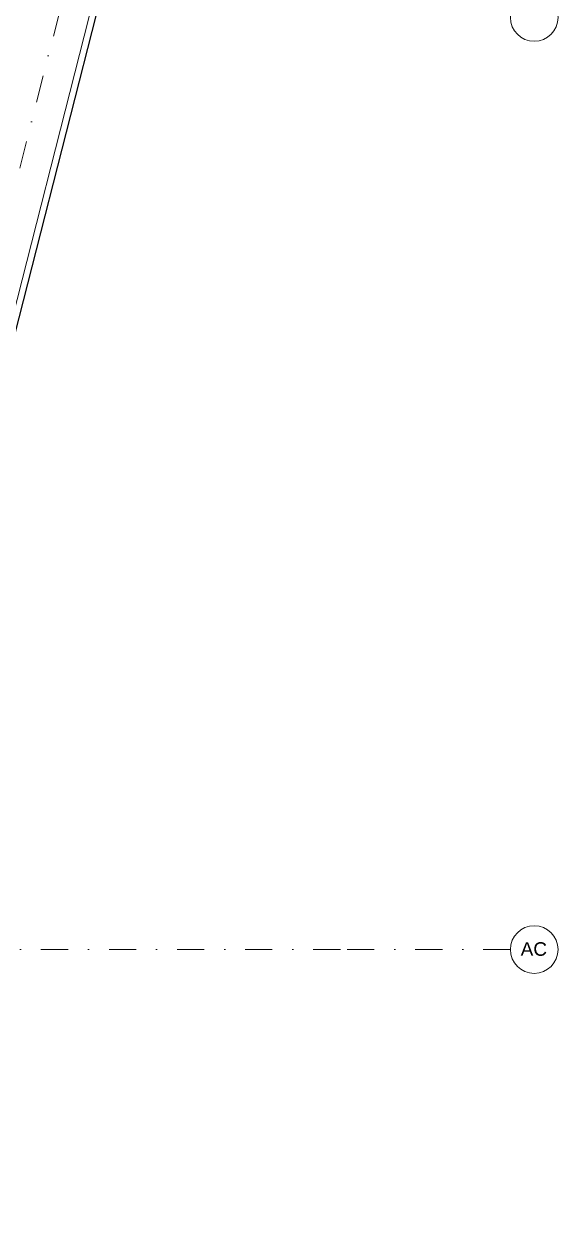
# Model space of a CAD drawing. Header units: millimetres. Extents: x -2011 to 46090, y -3604 to 14792.
# Drawn here: x 23109 to 27034, y -2010 to 6802 of the extents above; entities that cross this region are included whole.
import ezdxf

# ---------------------------------------------------------------- set-up
doc = ezdxf.new("R2010")
doc.units = ezdxf.units.MM
doc.linetypes.add('HA_DashDot_10mm-S3mm', pattern=[500, 200, -150, 0, -150])
for name, color, linetype, lineweight in [('A-WALL-____-MCUT', 9, 'Continuous', 25), ('S-GRID-____-IDEN', 9, 'Continuous', 9), ('S-GRID-____-OTLN', 9, 'Continuous', 5)]:
    doc.layers.add(name, color=color, linetype=linetype, lineweight=lineweight)
doc.styles.add('Arial', font='arial.ttf', dxfattribs={"height": 100})

# ---------------------------------------------------------------- blocks, each defined once
blk = doc.blocks.new('Grid - Radius 3_5mm-353793-DSP_1NP-A')
at = {"layer": 'S-GRID-____-IDEN'}
blk.add_circle((0, 0), 3.5, dxfattribs=at)

msp = doc.modelspace()

# ---------------------------------------------------------------- linework, layer by layer
at = {"layer": 'A-WALL-____-MCUT', "lineweight": 9}
msp.add_line((23667, 7165), (22825.8, 3867.1), dxfattribs=at)
at = {"layer": 'A-WALL-____-MCUT'}
msp.add_line((23724.9, 7210), (22869.4, 3856), dxfattribs=at)
at = {"layer": 'S-GRID-____-OTLN', "linetype": 'HA_DashDot_10mm-S3mm', "lineweight": 9}
for p, q in [((21099.6, -2009.9), (24979, 13198.7)), ((25434, 0), (-410.8, 0)), ((26684, 0), (25434, 0))]:
    msp.add_line(p, q, dxfattribs=at)

# ---------------------------------------------------------------- block references
at = {"layer": 'S-GRID-____-IDEN', "xscale": 49.99999999999998, "yscale": 49.99999999999998, "zscale": 49.99999999999998, "rotation": 90}
for p in [(26859, 6850), (26859, 0)]:
    msp.add_blockref('Grid - Radius 3_5mm-353793-DSP_1NP-A', p, dxfattribs=at)

# ---------------------------------------------------------------- texts
at = {"layer": 'S-GRID-____-IDEN', "lineweight": 5, "insert": (26759.3, 53.9), "char_height": 100, "width": 240.506, "attachment_point": 1, "style": 'Arial'}
msp.add_mtext('AC', dxfattribs=at)

doc.saveas('drawing.dxf')
